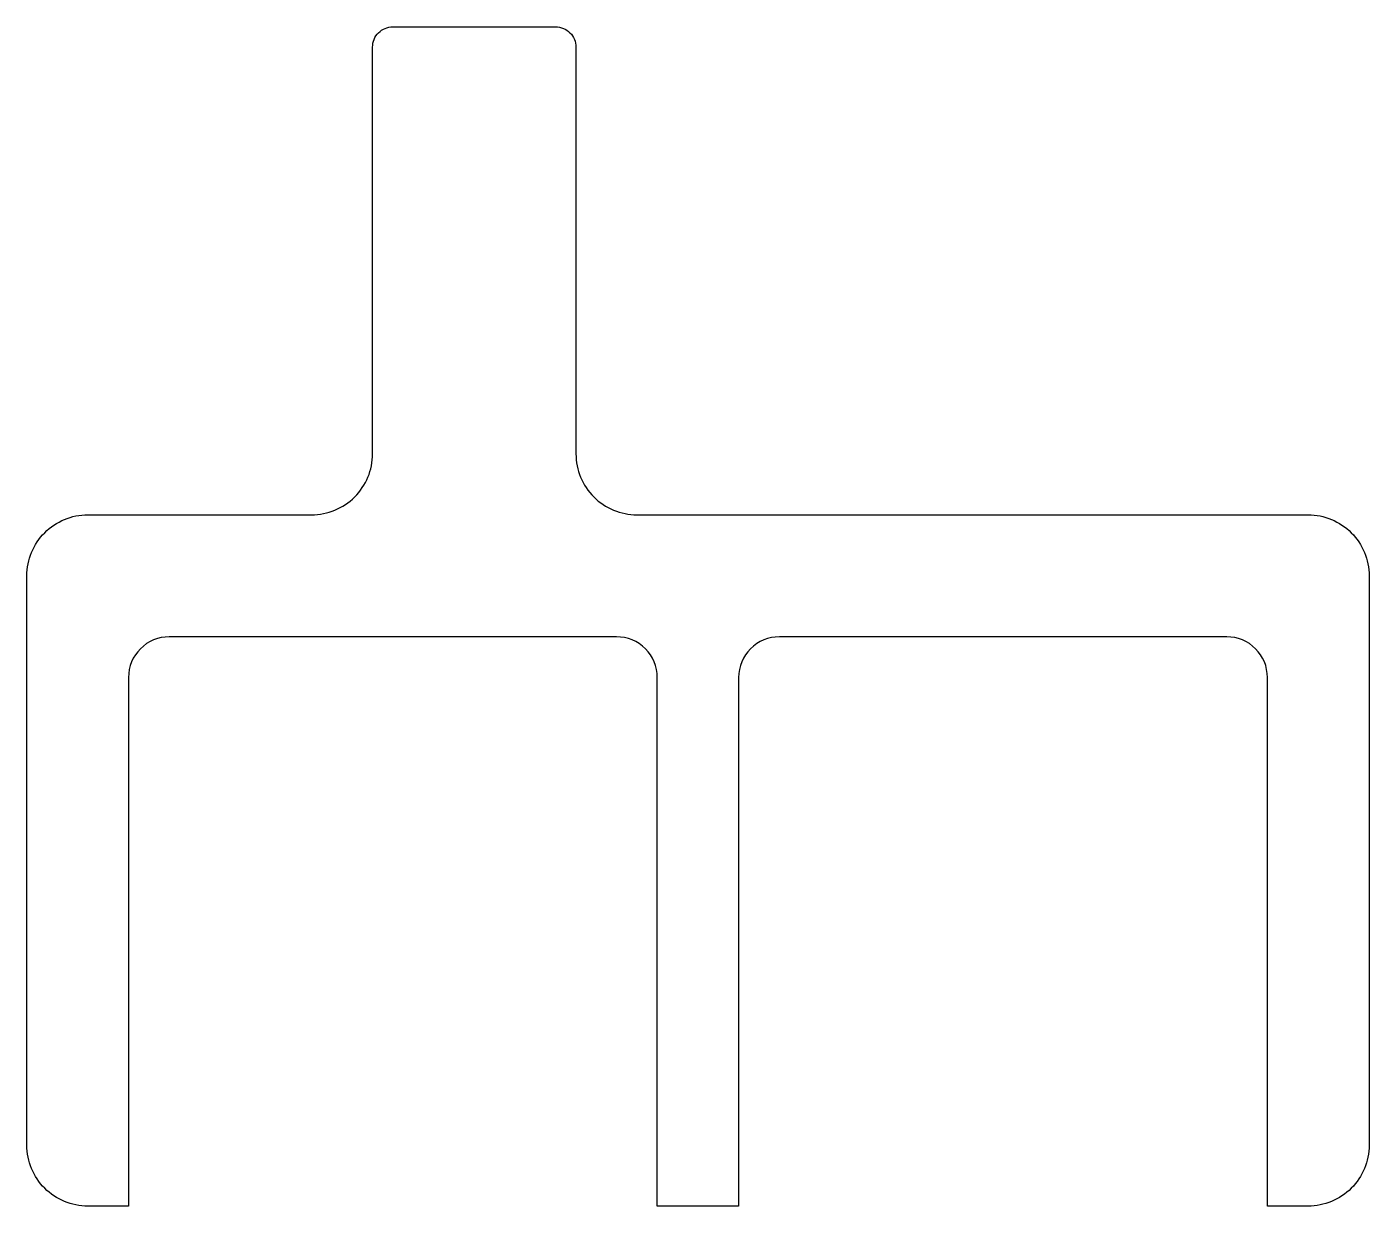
# Model space of a CAD drawing. Extents: x 38.6 to 71.6, y 249 to 278.
import ezdxf

# ---------------------------------------------------------------- set-up
doc = ezdxf.new("R2010")
doc.units = 0
doc.header["$LTSCALE"] = 15
doc.layers.add('ANA', color=220, linetype='CONTINUOUS')

msp = doc.modelspace()

# ---------------------------------------------------------------- linework, layer by layer
at = {"layer": 'ANA', "color": 0}
msp.add_lwpolyline([(68.149, 262.976), (57.149, 262.976, 0.414214), (56.149, 261.976), (56.149, 248.976), (55.149, 248.976), (54.149, 248.976), (54.149, 261.976, 0.414214), (53.149, 262.976), (42.149, 262.976, 0.414214), (41.149, 261.976), (41.149, 248.976), (40.149, 248.976, -0.414214), (38.649, 250.476), (38.649, 264.476, -0.414214), (40.149, 265.976), (45.649, 265.976, 0.414214), (47.149, 267.476), (47.149, 277.476, -0.414214), (47.649, 277.976), (51.649, 277.976, -0.414214), (52.149, 277.476), (52.149, 267.476, 0.414214), (53.649, 265.976), (70.149, 265.976, -0.414214), (71.649, 264.476), (71.649, 250.476, -0.414214), (70.149, 248.976), (69.149, 248.976), (69.149, 261.976, 0.414214)], format="xyb", close=True, dxfattribs=at)

doc.saveas('drawing.dxf')
